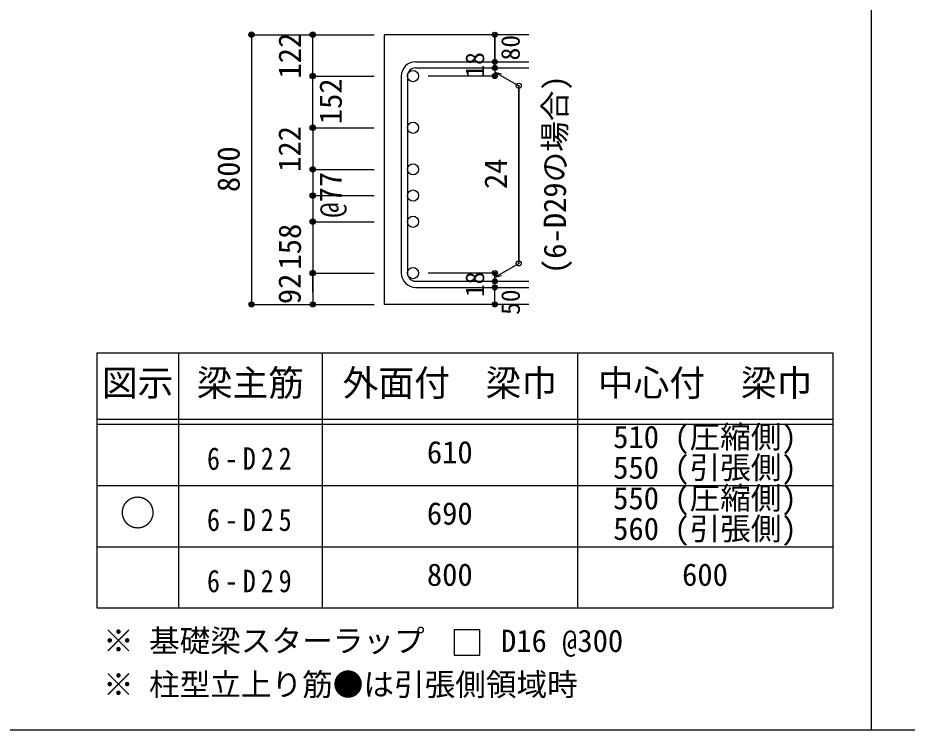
# Model space of a CAD drawing. Units: millimetres at full size, sheet at 1:30, with parts at other scales. Extents: x -5973 to 5954, y -4195 to 4201.
# Drawn here: x -3633 to -1019, y -4195 to -2100 of the extents above; entities that cross this region are included whole.
import ezdxf
from ezdxf.enums import TextEntityAlignment as Align

# ---------------------------------------------------------------- set-up
doc = ezdxf.new("R2010")
doc.units = ezdxf.units.MM
doc.header["$LTSCALE"] = 30
doc.header["$PDMODE"] = 32
doc.header["$PDSIZE"] = 15
for name, color, linetype in [('0-1_躯体線', 2, 'Continuous'), ('0-5_基礎梁筋', 7, 'Continuous'), ('0-6_スタラップ筋', 7, 'Continuous'), ('0-7_文字', 4, 'Continuous'), ('0-D_寸法', 4, 'Continuous'), ('6-7_文字', 7, 'Continuous'), ('6-E_枠', 7, 'Continuous'), ('F-0_枠', 6, 'Continuous')]:
    doc.layers.add(name, color=color, linetype=linetype)
doc.styles.add('ＭＳ ゴシック', font='')
doc.styles.get('ＭＳ ゴシック').set_extended_font_data('MS Gothic')

msp = doc.modelspace()

# ---------------------------------------------------------------- linework, layer by layer
at = {"layer": '0-1_躯体線'}
for p, q in [((-2130.8, -2149.85), (-2555.8, -2149.85)), ((-2555.8, -2149.85), (-2555.8, -2942.85)), ((-2130.8, -2942.85), (-2555.8, -2942.85))]:
    msp.add_line(p, q, dxfattribs=at)
at = {"layer": '0-5_基礎梁筋', "color": 3}
for centre in [(-2471.3, -2271.55), (-2471.3, -2423.55), (-2471.3, -2545.85), (-2471.3, -2622.85), (-2471.3, -2699.85), (-2471.3, -2850.85)]:
    msp.add_circle(centre, 16.5, dxfattribs=at)
at = {"layer": '0-6_スタラップ筋'}
for p, q in [((-2463.8, -2229.55), (-2130.8, -2229.55)), ((-2463.8, -2247.55), (-2130.8, -2247.55)), ((-2505.8, -2271.55), (-2505.8, -2850.85)), ((-2487.8, -2271.55), (-2487.8, -2850.85)), ((-2463.8, -2874.85), (-2130.8, -2874.85)), ((-2463.8, -2892.85), (-2130.8, -2892.85))]:
    msp.add_line(p, q, dxfattribs=at)
for centre, radius, start, end in [((-2463.8, -2271.55), 42, 90, 180), ((-2463.8, -2271.55), 24, 90, 180), ((-2463.8, -2850.85), 42, 180, 270), ((-2463.8, -2850.85), 24, 180, 270)]:
    msp.add_arc(centre, radius, start, end, dxfattribs=at)
at = {"layer": '0-D_寸法'}
for p, q in [((-2945.8, -2149.85), (-2765.8, -2149.85)), ((-2945.8, -2149.85), (-2765.8, -2149.85)), ((-2945.8, -2149.85), (-2945.8, -2942.85)), ((-2765.8, -2149.85), (-2585.8, -2149.85)), ((-2765.8, -2149.85), (-2585.8, -2149.85)), ((-2765.8, -2271.55), (-2765.8, -2149.85)), ((-2230.8, -2229.55), (-2230.8, -2149.85)), ((-2230.8, -2149.85), (-2230.8, -2229.55)), ((-2230.8, -2247.55), (-2230.8, -2229.55)), ((-2230.8, -2247.55), (-2230.8, -2271.55)), ((-2765.8, -2271.55), (-2585.8, -2271.55)), ((-2765.8, -2271.55), (-2585.8, -2271.55)), ((-2765.8, -2423.55), (-2765.8, -2271.55)), ((-2230.8, -2271.55), (-2426.89, -2271.55)), ((-2230.8, -2259.55), (-2160.74, -2300)), ((-2230.8, -2259.55), (-2211.48, -2264.73)), ((-2765.8, -2423.55), (-2585.8, -2423.55)), ((-2765.8, -2423.55), (-2585.8, -2423.55)), ((-2765.8, -2423.55), (-2765.8, -2699.85)), ((-2765.8, -2545.85), (-2585.8, -2545.85)), ((-2765.8, -2622.85), (-2585.8, -2622.85)), ((-2765.8, -2699.85), (-2585.8, -2699.85)), ((-2765.8, -2699.85), (-2765.8, -2850.85)), ((-2230.8, -2862.85), (-2160.74, -2822.4)), ((-2765.8, -2850.85), (-2585.8, -2850.85)), ((-2765.8, -2906.82), (-2765.8, -2850.85)), ((-2765.8, -2856.85), (-2765.8, -2942.85)), ((-2230.8, -2850.85), (-2426.89, -2850.85)), ((-2230.8, -2874.85), (-2230.8, -2850.85)), ((-2230.8, -2862.85), (-2211.48, -2857.68)), ((-2230.8, -2892.85), (-2230.8, -2874.85)), ((-2230.8, -2942.85), (-2230.8, -2892.85)), ((-2945.8, -2942.85), (-2765.8, -2942.85)), ((-2765.8, -2942.85), (-2585.8, -2942.85))]:
    msp.add_line(p, q, dxfattribs=at)
msp.add_lwpolyline([(-2160.74, -2822.4), (-2160.74, -2300), (-2160.74, -2822.4)], dxfattribs=at)
for centre, radius in [((-2945.8, -2149.85), 8), ((-2945.8, -2149.85), 7.2), ((-2765.8, -2149.85), 8), ((-2765.8, -2149.85), 7.2), ((-2945.8, -2149.85), 6.4), ((-2945.8, -2149.85), 5.6), ((-2945.8, -2149.85), 4.8), ((-2945.8, -2149.85), 4), ((-2945.8, -2149.85), 3.2), ((-2945.8, -2149.85), 2.4), ((-2945.8, -2149.85), 1.6), ((-2945.8, -2149.85), 0.8), ((-2765.8, -2149.85), 6.4), ((-2765.8, -2149.85), 5.6), ((-2765.8, -2149.85), 4.8), ((-2765.8, -2149.85), 4), ((-2765.8, -2149.85), 3.2), ((-2765.8, -2149.85), 2.4), ((-2765.8, -2149.85), 1.6), ((-2765.8, -2149.85), 0.8), ((-2230.8, -2149.85), 4), ((-2230.8, -2149.85), 3.6), ((-2230.8, -2149.85), 3.2), ((-2230.8, -2149.85), 2.8), ((-2230.8, -2149.85), 2.4), ((-2230.8, -2149.85), 2), ((-2230.8, -2149.85), 1.6), ((-2230.8, -2149.85), 1.2), ((-2230.8, -2149.85), 0.8), ((-2230.8, -2149.85), 0.4), ((-2230.8, -2229.55), 4), ((-2230.8, -2247.55), 4), ((-2230.8, -2229.55), 3.6), ((-2230.8, -2247.55), 3.6), ((-2230.8, -2229.55), 3.2), ((-2230.8, -2247.55), 3.2), ((-2230.8, -2229.55), 2.8), ((-2230.8, -2247.55), 2.8), ((-2230.8, -2229.55), 2.4), ((-2230.8, -2247.55), 2.4), ((-2230.8, -2229.55), 2), ((-2230.8, -2247.55), 2), ((-2230.8, -2229.55), 1.6), ((-2230.8, -2247.55), 1.6), ((-2230.8, -2229.55), 1.2), ((-2230.8, -2247.55), 1.2), ((-2230.8, -2229.55), 0.8), ((-2230.8, -2247.55), 0.8), ((-2230.8, -2229.55), 0.4), ((-2230.8, -2247.55), 0.4), ((-2765.8, -2271.55), 8), ((-2765.8, -2271.55), 7.2), ((-2765.8, -2271.55), 6.4), ((-2765.8, -2271.55), 5.6), ((-2765.8, -2271.55), 4.8), ((-2765.8, -2271.55), 4), ((-2765.8, -2271.55), 3.2), ((-2765.8, -2271.55), 2.4), ((-2765.8, -2271.55), 1.6), ((-2765.8, -2271.55), 0.8), ((-2230.8, -2271.55), 4), ((-2230.8, -2271.55), 3.6), ((-2230.8, -2271.55), 3.2), ((-2230.8, -2271.55), 2.8), ((-2230.8, -2271.55), 2.4), ((-2230.8, -2271.55), 2), ((-2230.8, -2271.55), 1.6), ((-2230.8, -2271.55), 1.2), ((-2230.8, -2271.55), 0.8), ((-2230.8, -2271.55), 0.4), ((-2765.8, -2423.55), 8), ((-2765.8, -2423.55), 7.2), ((-2765.8, -2423.55), 6.4), ((-2765.8, -2423.55), 5.6), ((-2765.8, -2423.55), 4.8), ((-2765.8, -2423.55), 4), ((-2765.8, -2423.55), 3.2), ((-2765.8, -2423.55), 2.4), ((-2765.8, -2423.55), 1.6), ((-2765.8, -2423.55), 0.8), ((-2765.8, -2545.85), 8), ((-2765.8, -2545.85), 7.2), ((-2765.8, -2545.85), 6.4), ((-2765.8, -2545.85), 5.6), ((-2765.8, -2545.85), 4.8), ((-2765.8, -2545.85), 4), ((-2765.8, -2545.85), 3.2), ((-2765.8, -2545.85), 2.4), ((-2765.8, -2545.85), 1.6), ((-2765.8, -2545.85), 0.8), ((-2765.8, -2622.85), 8), ((-2765.8, -2622.85), 7.2), ((-2765.8, -2622.85), 6.4), ((-2765.8, -2622.85), 5.6), ((-2765.8, -2622.85), 4.8), ((-2765.8, -2622.85), 4), ((-2765.8, -2622.85), 3.2), ((-2765.8, -2622.85), 2.4), ((-2765.8, -2622.85), 1.6), ((-2765.8, -2622.85), 0.8), ((-2765.8, -2699.85), 8), ((-2765.8, -2699.85), 7.2), ((-2765.8, -2699.85), 6.4), ((-2765.8, -2699.85), 5.6), ((-2765.8, -2699.85), 4.8), ((-2765.8, -2699.85), 4), ((-2765.8, -2699.85), 3.2), ((-2765.8, -2699.85), 2.4), ((-2765.8, -2699.85), 1.6), ((-2765.8, -2699.85), 0.8), ((-2765.8, -2850.85), 8), ((-2765.8, -2850.85), 7.2), ((-2765.8, -2850.85), 6.4), ((-2765.8, -2850.85), 5.6), ((-2765.8, -2850.85), 4.8), ((-2765.8, -2850.85), 4), ((-2765.8, -2850.85), 3.2), ((-2765.8, -2850.85), 2.4), ((-2230.8, -2850.85), 4), ((-2230.8, -2850.85), 3.6), ((-2230.8, -2850.85), 3.2), ((-2230.8, -2850.85), 2.8), ((-2230.8, -2850.85), 2.4), ((-2230.8, -2850.85), 2), ((-2765.8, -2850.85), 1.6), ((-2765.8, -2850.85), 0.8), ((-2230.8, -2874.85), 4), ((-2230.8, -2874.85), 3.6), ((-2230.8, -2874.85), 3.2), ((-2230.8, -2874.85), 2.8), ((-2230.8, -2874.85), 2.4), ((-2230.8, -2874.85), 2), ((-2230.8, -2850.85), 1.6), ((-2230.8, -2874.85), 1.6), ((-2230.8, -2850.85), 1.2), ((-2230.8, -2874.85), 1.2), ((-2230.8, -2850.85), 0.8), ((-2230.8, -2874.85), 0.8), ((-2230.8, -2850.85), 0.4), ((-2230.8, -2874.85), 0.4), ((-2230.8, -2892.85), 4), ((-2230.8, -2892.85), 3.6), ((-2230.8, -2892.85), 3.2), ((-2230.8, -2892.85), 2.8), ((-2230.8, -2892.85), 2.4), ((-2230.8, -2892.85), 2), ((-2230.8, -2892.85), 1.6), ((-2230.8, -2892.85), 1.2), ((-2230.8, -2892.85), 0.8), ((-2230.8, -2892.85), 0.4), ((-2945.8, -2942.85), 7.2), ((-2945.8, -2942.85), 6.4), ((-2945.8, -2942.85), 5.6), ((-2945.8, -2942.85), 4.8), ((-2945.8, -2942.85), 4), ((-2945.8, -2942.85), 3.2), ((-2945.8, -2942.85), 2.4), ((-2945.8, -2942.85), 1.6), ((-2945.8, -2942.85), 0.8), ((-2765.8, -2942.85), 7.2), ((-2765.8, -2942.85), 6.4), ((-2765.8, -2942.85), 5.6), ((-2765.8, -2942.85), 4.8), ((-2765.8, -2942.85), 4), ((-2765.8, -2942.85), 3.2), ((-2765.8, -2942.85), 2.4), ((-2765.8, -2942.85), 1.6), ((-2765.8, -2942.85), 0.8), ((-2230.8, -2942.85), 4), ((-2230.8, -2942.85), 3.6), ((-2230.8, -2942.85), 3.2), ((-2230.8, -2942.85), 2.8), ((-2230.8, -2942.85), 2.4), ((-2230.8, -2942.85), 2), ((-2230.8, -2942.85), 1.6), ((-2230.8, -2942.85), 1.2), ((-2230.8, -2942.85), 0.8), ((-2230.8, -2942.85), 0.4)]:
    msp.add_circle(centre, radius, dxfattribs=at)
at = {"layer": '0-D_寸法', "color": 7}
for p in [(-2945.8, -2149.85), (-2765.8, -2149.85), (-2230.8, -2149.85), (-2230.8, -2229.55), (-2230.8, -2247.55), (-2765.8, -2271.55), (-2230.8, -2271.55), (-2160.74, -2300), (-2765.8, -2423.55), (-2765.8, -2423.55), (-2765.8, -2545.85), (-2765.8, -2545.85), (-2765.8, -2622.85), (-2765.8, -2622.85), (-2765.8, -2699.85), (-2765.8, -2699.85), (-2160.74, -2822.4), (-2765.8, -2850.85), (-2765.8, -2850.85), (-2230.8, -2850.85), (-2230.8, -2874.85), (-2230.8, -2892.85), (-2945.8, -2942.85), (-2765.8, -2942.85), (-2230.8, -2942.85)]:
    msp.add_point(p, dxfattribs=at)
at = {"layer": '6-7_文字'}
msp.add_lwpolyline([(-2350.18, -3974.73), (-2275.18, -3974.73), (-2275.18, -3899.73), (-2350.18, -3899.73)], close=True, dxfattribs=at)
at = {"layer": '6-E_枠', "color": 3}
for p, q in [((-3400.52, -3085.43), (-3400.52, -3835.43)), ((-3400.52, -3085.43), (-1238, -3085.43)), ((-1238, -3085.43), (-1238, -3835.43)), ((-3400.52, -3835.43), (-1238, -3835.43))]:
    msp.add_line(p, q, dxfattribs=at)
at = {"layer": '6-E_枠'}
for p, q in [((-3160.52, -3085.43), (-3160.52, -3835.43)), ((-2738, -3085.43), (-2738, -3835.43)), ((-1988, -3085.43), (-1988, -3835.43)), ((-3400.52, -3280.43), (-1238, -3280.43)), ((-3400.52, -3295.43), (-1238, -3295.43)), ((-3400.52, -3475.43), (-1238, -3475.43)), ((-3400.52, -3655.43), (-1238, -3655.43))]:
    msp.add_line(p, q, dxfattribs=at)
at = {"layer": 'F-0_枠', "color": 2}
msp.add_line((-1124.64, 4201.15), (-1124.64, -4195.24), dxfattribs=at)
at = {"layer": 'F-0_枠'}
msp.add_line((5954.1, -4195.24), (-5972.88, -4195.24), dxfattribs=at)

# ---------------------------------------------------------------- texts
at = {"layer": '0-7_文字', "color": 7, "style": 'ＭＳ ゴシック'}
msp.add_text('(6-D29の場合)', height=65.98, rotation=90, dxfattribs=at).set_placement((-2001.81, -2853.58), align=Align.BOTTOM_LEFT)
at = {"layer": '0-D_寸法', "style": 'ＭＳ ゴシック'}
for s, height, p in [('122', 65.98, (-2781.01, -2278.79)), ('80', 54.99, (-2141.07, -2225.44)), ('18', 54.99, (-2245.8, -2276.05)), ('152', 65.98, (-2660.7, -2412.94)), ('122', 65.98, (-2781.41, -2553.15)), ('800', 65.98, (-2960.8, -2612.6)), ('24', 65.98, (-2175.74, -2603.7)), ('@77', 65.98, (-2660.8, -2687.85)), ('158', 65.98, (-2780.8, -2840.35)), ('92', 65.98, (-2781.49, -2942.14)), ('18', 54.99, (-2245.8, -2921.35)), ('50', 54.99, (-2140.8, -2973.85))]:
    msp.add_text(s, height=height, rotation=90, dxfattribs=at).set_placement(p, align=Align.BOTTOM_LEFT)
at = {"layer": '6-7_文字', "color": 2, "style": 'ＭＳ ゴシック'}
for s, p in [('図示', (-3385.52, -3235.43)), ('梁主筋', (-3106.76, -3235.43)), ('外面付\u3000梁巾', (-2678, -3235.43)), ('中心付\u3000梁巾', (-1928, -3235.43)), ('○', (-3333.02, -3617.93))]:
    msp.add_text(s, height=76.98, dxfattribs=at).set_placement(p, align=Align.BOTTOM_LEFT)
at = {"layer": '6-7_文字', "style": 'ＭＳ ゴシック'}
for s, p in [('510 (圧縮側)', (-1883, -3385.43)), ('610', (-2430.5, -3430.43)), ('550 (引張側)', (-1883, -3475.43)), ('550 (圧縮側)', (-1883, -3565.43)), ('690', (-2430.5, -3610.43)), ('560 (引張側)', (-1883, -3655.43)), ('800', (-2430.5, -3790.43)), ('600', (-1680.5, -3790.43)), ('※ 基礎梁スターラップ     D16 @300', (-3381.96, -3985.01)), ('※ 柱型立上り筋●は引張側領域時', (-3381.96, -4113.51))]:
    msp.add_text(s, height=65.98, dxfattribs=at).set_placement(p, align=Align.BOTTOM_LEFT)
at = {"layer": '6-7_文字', "char_height": 65.98, "attachment_point": 7, "style": 'ＭＳ ゴシック'}
for s, insert in [('\\T1.38;\\W0.85;6-D22', (-3076.76, -3430.43)), ('\\T1.38;\\W0.85;6-D25', (-3076.76, -3610.43)), ('\\T1.38;\\W0.85;6-D29', (-3076.76, -3790.43))]:
    msp.add_mtext(s, dxfattribs=dict(at, insert=insert))

doc.saveas('drawing.dxf')
